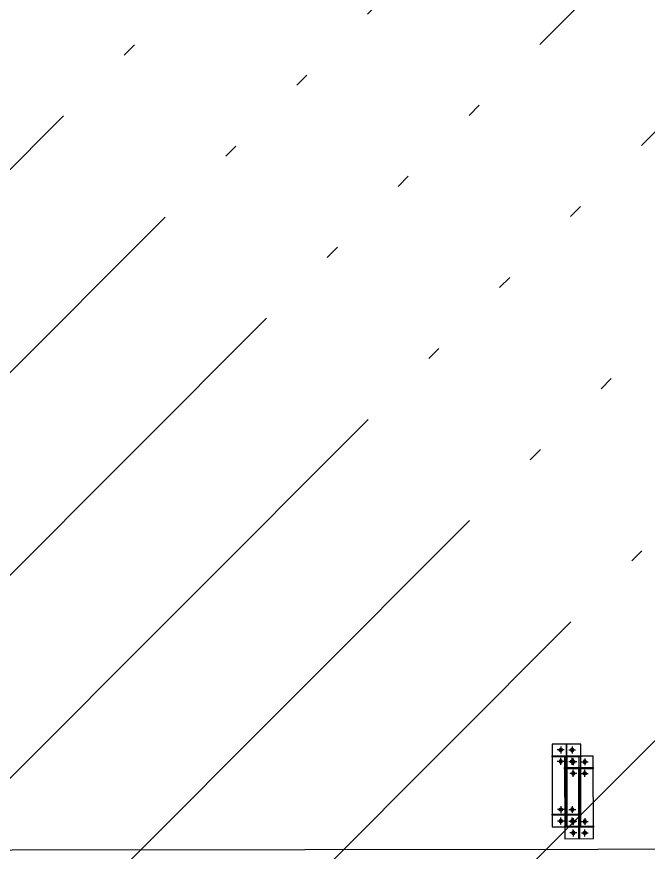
# Model space of a CAD drawing. Header units: feet. Extents: x -99009 to 3252343, y -11094690 to 9035152.
# Drawn here: x 2468102 to 2473609, y -1963228 to -1955937 of the extents above; entities that cross this region are included whole.
import ezdxf

# ---------------------------------------------------------------- set-up
doc = ezdxf.new("R2010")
doc.units = ezdxf.units.FT
doc.layers.add('1', color=1, linetype='Continuous')
doc.layers.add('GANGWAY', color=51, linetype='Continuous', lineweight=25)

# ---------------------------------------------------------------- blocks, each defined once
blk = doc.blocks.new('24')
h = blk.add_hatch(color=7)
h.dxf.hatch_style = 1
edge = h.paths.add_edge_path()
edge.add_ellipse((0, 0), major_axis=(15, 0), ratio=1, start_angle=0, end_angle=360)
at = {"color": 1}
for p, q in [((-30, 0), (30, 0)), ((0, 30), (0, -30))]:
    blk.add_line(p, q, dxfattribs=at)
at = {"color": 7}
blk.add_circle((0, 0), 15, dxfattribs=at)
blk = doc.blocks.new('zw$CD60')
at = {"color": 1}
for p, rotation in [((-50, 50), 270), ((50, -50), 90.00000000000001)]:
    blk.add_blockref('24', p, dxfattribs=dict(at, rotation=rotation))
at = {"color": 1, "xscale": -1}
for p, rotation in [((50, 50), 89.99999999999982), ((-50, -50), 270)]:
    blk.add_blockref('24', p, dxfattribs=dict(at, rotation=rotation))
blk = doc.blocks.new('WEDFWEFWEFEWFWE')
at = {"color": 1}
blk.add_lwpolyline([(1053661.3, 482083.9), (1053661.3, 482803.9), (1053911.3, 482803.9), (1053911.3, 482083.9)], close=True, dxfattribs=at)
at = {"color": 4}
for points in [[(1053783.8, 482703.9), (1053788.8, 482703.9), (1053788.8, 482803.9), (1053783.8, 482803.9)], [(1053783.8, 482183.9), (1053788.8, 482183.9), (1053788.8, 482083.9), (1053783.8, 482083.9)]]:
    blk.add_lwpolyline(points, close=True, dxfattribs=at)
at = {"color": 3}
blk.add_lwpolyline([(1053661.3, 482183.9), (1053911.3, 482183.9), (1053911.3, 482193.9), (1053788.8, 482193.9), (1053788.8, 482693.9), (1053911.3, 482693.9), (1053911.3, 482703.9), (1053661.3, 482703.9), (1053661.3, 482693.9), (1053783.8, 482693.9), (1053783.8, 482193.9), (1053661.3, 482193.9)], close=True, dxfattribs=at)
at = {"color": 1, "rotation": 180}
blk.add_blockref('zw$CD60', (1053786.3, 482703.9), dxfattribs=at)
at = {"color": 1, "xscale": -1}
blk.add_blockref('zw$CD60', (1053786.3, 482183.9), dxfattribs=at)

msp = doc.modelspace()

# ---------------------------------------------------------------- hatches: boundary and pattern name
h = msp.add_hatch()
h.set_pattern_fill('ACAD_ISO06W100', color=3, scale=250, angle=45.065051714, style=0)
h.set_pattern_definition([(45.06505, (3631160, -1324213.2), (-884.8864, 882.8794), [6000, -750, 125, -750, 125, -1625]), (45.06505, (3631160, -1324213.2), (-884.8864, 882.8794), [-8500, 125, -750])])
h.paths.add_polyline_path([(2509400.40593, -1941970.88363), (2508486.43847, -1941162.4145), (2460377.81695, -1941217.03545), (2459879.56432, -1942756.35235), (2459903.4081, -1963757.29307), (2460403.97546, -1964256.72506), (2508925.64567, -1964201.63515), (2509425.07766, -1963701.06779)])
h.paths.add_polyline_path([(2481953.05645, -1947942.20714), (2481959.13495, -1953295.98271), (2486170.4077, -1953291.20137), (2486164.3292, -1947937.4258)], flags=24)

# ---------------------------------------------------------------- linework, layer by layer
at = {"layer": '1'}
msp.add_arc((2520410.24778, -1978395.99612), 100000, 84.1346387202, 194.3871675539, dxfattribs=at)
at = {"layer": 'GANGWAY', "color": 141, "lineweight": -3}
msp.add_lwpolyline([(2509373.99929, -1941161.4068), (2460377.81695, -1941217.03545), (2459878.38496, -1941717.60281), (2459902.22647, -1962716.54879), (2460402.79383, -1963215.98078), (2508898.97649, -1963160.91981), (2509398.40849, -1962660.35245)], close=True, dxfattribs=at)

# ---------------------------------------------------------------- block references
at = {"transparency": 33554684, "xscale": -1, "rotation": 180.0650517140735}
msp.add_blockref('WEDFWEFWEFEWFWE', (1418562.81392, -1481398.2754), dxfattribs=at)
at = {"xscale": -1, "rotation": 180.0650517140735}
msp.add_blockref('WEDFWEFWEFEWFWE', (1418672.05554, -1481502.3082), dxfattribs=at)

doc.saveas('drawing.dxf')
